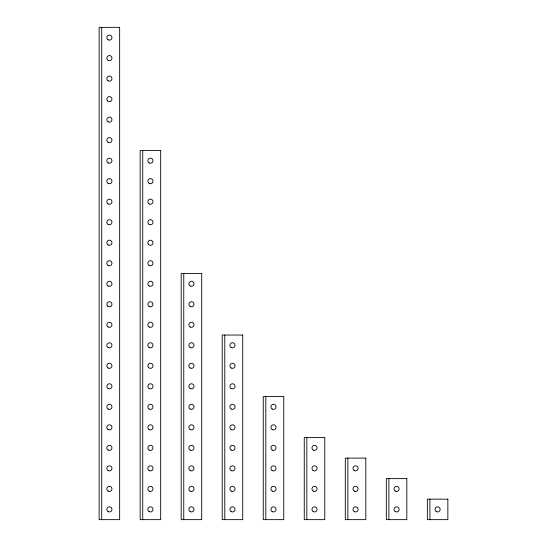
<?xml version="1.0" encoding="UTF-8"?>
<svg xmlns="http://www.w3.org/2000/svg" width="547" height="547" viewBox="0 0 547 547"><rect width="100%" height="100%" fill="white"/><g stroke="black" fill="none" stroke-linecap="round" stroke-linejoin="round"><path stroke-width="0.82" d="M429.908 499.137L429.908 519.65M388.883 478.625L388.883 519.65M347.858 458.112L347.858 519.65M306.833 437.6L306.833 519.65M265.808 396.575L265.808 519.65M224.783 335.037L224.783 519.65M183.758 273.5L183.758 519.65M142.733 150.425L142.733 519.65M101.708 27.35L101.708 519.65M119.656 27.35L99.144 27.35L99.144 519.65L119.656 519.65L119.656 27.35M160.681 150.425L140.169 150.425L140.169 519.65L160.681 519.65L160.681 150.425M201.706 273.5L181.194 273.5L181.194 519.65L201.706 519.65L201.706 273.5M242.731 335.037L222.219 335.037L222.219 519.65L242.731 519.65L242.731 335.037M283.756 396.575L263.244 396.575L263.244 519.65L283.756 519.65L283.756 396.575M324.781 437.6L304.269 437.6L304.269 519.65L324.781 519.65L324.781 437.6M365.806 458.112L345.294 458.112L345.294 519.65L365.806 519.65L365.806 458.112M406.831 478.625L386.319 478.625L386.319 519.65L406.831 519.65L406.831 478.625M447.856 499.137L427.344 499.137L427.344 519.65L447.856 519.65L447.856 499.137M108.115 511.616A2.564 2.564 0 0 0 111.964 509.394A2.564 2.564 0 0 0 108.115 507.172A2.564 2.564 0 0 0 108.115 511.616M108.115 491.103A2.564 2.564 0 0 0 111.964 488.881A2.564 2.564 0 0 0 108.115 486.659A2.564 2.564 0 0 0 108.115 491.103M108.115 470.591A2.564 2.564 0 0 0 111.964 468.369A2.564 2.564 0 0 0 108.115 466.147A2.564 2.564 0 0 0 108.115 470.591M108.115 429.566A2.564 2.564 0 0 0 111.964 427.344A2.564 2.564 0 0 0 108.115 425.122A2.564 2.564 0 0 0 108.115 429.566M108.115 450.078A2.564 2.564 0 0 0 111.964 447.856A2.564 2.564 0 0 0 108.115 445.634A2.564 2.564 0 0 0 108.115 450.078M108.115 265.466A2.564 2.564 0 0 0 111.964 263.244A2.564 2.564 0 0 0 108.115 261.022A2.564 2.564 0 0 0 108.115 265.466M108.115 244.953A2.564 2.564 0 0 0 111.964 242.731A2.564 2.564 0 0 0 108.115 240.509A2.564 2.564 0 0 0 108.115 244.953M108.115 327.003A2.564 2.564 0 0 0 111.964 324.781A2.564 2.564 0 0 0 108.115 322.559A2.564 2.564 0 0 0 108.115 327.003M108.115 409.053A2.564 2.564 0 0 0 111.964 406.831A2.564 2.564 0 0 0 108.115 404.609A2.564 2.564 0 0 0 108.115 409.053M108.115 347.516A2.564 2.564 0 0 0 111.964 345.294A2.564 2.564 0 0 0 108.115 343.072A2.564 2.564 0 0 0 108.115 347.516M108.115 368.028A2.564 2.564 0 0 0 111.964 365.806A2.564 2.564 0 0 0 108.115 363.584A2.564 2.564 0 0 0 108.115 368.028M108.115 388.541A2.564 2.564 0 0 0 111.964 386.319A2.564 2.564 0 0 0 108.115 384.097A2.564 2.564 0 0 0 108.115 388.541M108.115 224.441A2.564 2.564 0 0 0 111.964 222.219A2.564 2.564 0 0 0 108.115 219.997A2.564 2.564 0 0 0 108.115 224.441M108.115 183.416A2.564 2.564 0 0 0 111.964 181.194A2.564 2.564 0 0 0 108.115 178.972A2.564 2.564 0 0 0 108.115 183.416M107.588 306.081A2.564 2.564 0 0 0 111.875 304.932A2.564 2.564 0 0 0 108.737 301.794A2.564 2.564 0 0 0 107.588 306.081M108.115 285.978A2.564 2.564 0 0 0 111.964 283.756A2.564 2.564 0 0 0 108.115 281.534A2.564 2.564 0 0 0 108.115 285.978M108.115 203.928A2.564 2.564 0 0 0 111.964 201.706A2.564 2.564 0 0 0 108.115 199.484A2.564 2.564 0 0 0 108.115 203.928M108.115 80.853A2.564 2.564 0 0 0 111.964 78.631A2.564 2.564 0 0 0 108.115 76.409A2.564 2.564 0 0 0 108.115 80.853M108.115 162.903A2.564 2.564 0 0 0 111.964 160.681A2.564 2.564 0 0 0 108.115 158.459A2.564 2.564 0 0 0 108.115 162.903M107.588 100.956A2.564 2.564 0 0 0 111.875 99.807A2.564 2.564 0 0 0 108.737 96.669A2.564 2.564 0 0 0 107.588 100.956M108.115 121.878A2.564 2.564 0 0 0 111.964 119.656A2.564 2.564 0 0 0 108.115 117.434A2.564 2.564 0 0 0 108.115 121.878M108.115 142.391A2.564 2.564 0 0 0 111.964 140.169A2.564 2.564 0 0 0 108.115 137.947A2.564 2.564 0 0 0 108.115 142.391M108.115 60.341A2.564 2.564 0 0 0 111.964 58.119A2.564 2.564 0 0 0 108.115 55.897A2.564 2.564 0 0 0 108.115 60.341M108.115 39.828A2.564 2.564 0 0 0 111.964 37.606A2.564 2.564 0 0 0 108.115 35.384A2.564 2.564 0 0 0 108.115 39.828M395.296 491.103A2.564 2.564 0 0 0 399.139 488.881A2.564 2.564 0 0 0 395.296 486.659A2.564 2.564 0 0 0 395.296 491.103M395.296 511.616A2.564 2.564 0 0 0 399.139 509.394A2.564 2.564 0 0 0 395.296 507.172A2.564 2.564 0 0 0 395.296 511.616M436.321 511.616A2.564 2.564 0 0 0 440.164 509.394A2.564 2.564 0 0 0 436.321 507.172A2.564 2.564 0 0 0 436.321 511.616M231.19 491.103A2.564 2.564 0 0 0 235.039 488.881A2.564 2.564 0 0 0 231.19 486.659A2.564 2.564 0 0 0 231.19 491.103M231.19 511.616A2.564 2.564 0 0 0 235.039 509.394A2.564 2.564 0 0 0 231.19 507.172A2.564 2.564 0 0 0 231.19 511.616M231.19 470.591A2.564 2.564 0 0 0 235.039 468.369A2.564 2.564 0 0 0 231.19 466.147A2.564 2.564 0 0 0 231.19 470.591M231.19 429.566A2.564 2.564 0 0 0 235.039 427.344A2.564 2.564 0 0 0 231.19 425.122A2.564 2.564 0 0 0 231.19 429.566M231.19 450.078A2.564 2.564 0 0 0 235.039 447.856A2.564 2.564 0 0 0 231.19 445.634A2.564 2.564 0 0 0 231.19 450.078M231.19 409.053A2.564 2.564 0 0 0 235.039 406.831A2.564 2.564 0 0 0 231.19 404.609A2.564 2.564 0 0 0 231.19 409.053M231.19 388.541A2.564 2.564 0 0 0 235.039 386.319A2.564 2.564 0 0 0 231.19 384.097A2.564 2.564 0 0 0 231.19 388.541M231.19 347.516A2.564 2.564 0 0 0 235.039 345.294A2.564 2.564 0 0 0 231.19 343.072A2.564 2.564 0 0 0 231.19 347.516M231.19 368.028A2.564 2.564 0 0 0 235.039 365.806A2.564 2.564 0 0 0 231.19 363.584A2.564 2.564 0 0 0 231.19 368.028M190.165 491.103A2.564 2.564 0 0 0 194.014 488.881A2.564 2.564 0 0 0 190.165 486.659A2.564 2.564 0 0 0 190.165 491.103M190.165 450.078A2.564 2.564 0 0 0 194.014 447.856A2.564 2.564 0 0 0 190.165 445.634A2.564 2.564 0 0 0 190.165 450.078M190.165 470.591A2.564 2.564 0 0 0 194.014 468.369A2.564 2.564 0 0 0 190.165 466.147A2.564 2.564 0 0 0 190.165 470.591M190.165 429.566A2.564 2.564 0 0 0 194.014 427.344A2.564 2.564 0 0 0 190.165 425.122A2.564 2.564 0 0 0 190.165 429.566M190.165 327.003A2.564 2.564 0 0 0 194.014 324.781A2.564 2.564 0 0 0 190.165 322.559A2.564 2.564 0 0 0 190.165 327.003M190.165 511.616A2.564 2.564 0 0 0 194.014 509.394A2.564 2.564 0 0 0 190.165 507.172A2.564 2.564 0 0 0 190.165 511.616M190.165 409.053A2.564 2.564 0 0 0 194.014 406.831A2.564 2.564 0 0 0 190.165 404.609A2.564 2.564 0 0 0 190.165 409.053M190.165 368.028A2.564 2.564 0 0 0 194.014 365.806A2.564 2.564 0 0 0 190.165 363.584A2.564 2.564 0 0 0 190.165 368.028M190.165 388.541A2.564 2.564 0 0 0 194.014 386.319A2.564 2.564 0 0 0 190.165 384.097A2.564 2.564 0 0 0 190.165 388.541M190.165 347.516A2.564 2.564 0 0 0 194.014 345.294A2.564 2.564 0 0 0 190.165 343.072A2.564 2.564 0 0 0 190.165 347.516M190.165 306.491A2.564 2.564 0 0 0 194.014 304.269A2.564 2.564 0 0 0 190.165 302.047A2.564 2.564 0 0 0 190.165 306.491M190.165 285.978A2.564 2.564 0 0 0 194.014 283.756A2.564 2.564 0 0 0 190.165 281.534A2.564 2.564 0 0 0 190.165 285.978M272.221 491.103A2.564 2.564 0 0 0 276.064 488.881A2.564 2.564 0 0 0 272.221 486.659A2.564 2.564 0 0 0 272.221 491.103M272.221 511.616A2.564 2.564 0 0 0 276.064 509.394A2.564 2.564 0 0 0 272.221 507.172A2.564 2.564 0 0 0 272.221 511.616M272.221 429.566A2.564 2.564 0 0 0 276.064 427.344A2.564 2.564 0 0 0 272.221 425.122A2.564 2.564 0 0 0 272.221 429.566M272.221 470.591A2.564 2.564 0 0 0 276.064 468.369A2.564 2.564 0 0 0 272.221 466.147A2.564 2.564 0 0 0 272.221 470.591M272.221 450.078A2.564 2.564 0 0 0 276.064 447.856A2.564 2.564 0 0 0 272.221 445.634A2.564 2.564 0 0 0 272.221 450.078M272.221 409.053A2.564 2.564 0 0 0 276.064 406.831A2.564 2.564 0 0 0 272.221 404.609A2.564 2.564 0 0 0 272.221 409.053M313.246 491.103A2.564 2.564 0 0 0 317.089 488.881A2.564 2.564 0 0 0 313.246 486.659A2.564 2.564 0 0 0 313.246 491.103M313.246 511.616A2.564 2.564 0 0 0 317.089 509.394A2.564 2.564 0 0 0 313.246 507.172A2.564 2.564 0 0 0 313.246 511.616M313.246 450.078A2.564 2.564 0 0 0 317.089 447.856A2.564 2.564 0 0 0 313.246 445.634A2.564 2.564 0 0 0 313.246 450.078M313.246 470.591A2.564 2.564 0 0 0 317.089 468.369A2.564 2.564 0 0 0 313.246 466.147A2.564 2.564 0 0 0 313.246 470.591M354.271 511.616A2.564 2.564 0 0 0 358.114 509.394A2.564 2.564 0 0 0 354.271 507.172A2.564 2.564 0 0 0 354.271 511.616M354.271 491.103A2.564 2.564 0 0 0 358.114 488.881A2.564 2.564 0 0 0 354.271 486.659A2.564 2.564 0 0 0 354.271 491.103M354.271 470.591A2.564 2.564 0 0 0 358.114 468.369A2.564 2.564 0 0 0 354.271 466.147A2.564 2.564 0 0 0 354.271 470.591M149.14 511.616A2.564 2.564 0 0 0 152.989 509.394A2.564 2.564 0 0 0 149.14 507.172A2.564 2.564 0 0 0 149.14 511.616M149.14 470.591A2.564 2.564 0 0 0 152.989 468.369A2.564 2.564 0 0 0 149.14 466.147A2.564 2.564 0 0 0 149.14 470.591M149.14 429.566A2.564 2.564 0 0 0 152.989 427.344A2.564 2.564 0 0 0 149.14 425.122A2.564 2.564 0 0 0 149.14 429.566M149.14 409.053A2.564 2.564 0 0 0 152.989 406.831A2.564 2.564 0 0 0 149.14 404.609A2.564 2.564 0 0 0 149.14 409.053M149.14 491.103A2.564 2.564 0 0 0 152.989 488.881A2.564 2.564 0 0 0 149.14 486.659A2.564 2.564 0 0 0 149.14 491.103M149.14 450.078A2.564 2.564 0 0 0 152.989 447.856A2.564 2.564 0 0 0 149.14 445.634A2.564 2.564 0 0 0 149.14 450.078M149.14 285.978A2.564 2.564 0 0 0 152.989 283.756A2.564 2.564 0 0 0 149.14 281.534A2.564 2.564 0 0 0 149.14 285.978M149.14 388.541A2.564 2.564 0 0 0 152.989 386.319A2.564 2.564 0 0 0 149.14 384.097A2.564 2.564 0 0 0 149.14 388.541M149.14 347.516A2.564 2.564 0 0 0 152.989 345.294A2.564 2.564 0 0 0 149.14 343.072A2.564 2.564 0 0 0 149.14 347.516M148.613 367.618A2.564 2.564 0 0 0 152.9 366.469A2.564 2.564 0 0 0 149.762 363.331A2.564 2.564 0 0 0 148.613 367.618M149.14 327.003A2.564 2.564 0 0 0 152.989 324.781A2.564 2.564 0 0 0 149.14 322.559A2.564 2.564 0 0 0 149.14 327.003M148.613 244.543A2.564 2.564 0 0 0 152.9 243.394A2.564 2.564 0 0 0 149.762 240.256A2.564 2.564 0 0 0 148.613 244.543M149.14 265.466A2.564 2.564 0 0 0 152.989 263.244A2.564 2.564 0 0 0 149.14 261.022A2.564 2.564 0 0 0 149.14 265.466M149.14 224.441A2.564 2.564 0 0 0 152.989 222.219A2.564 2.564 0 0 0 149.14 219.997A2.564 2.564 0 0 0 149.14 224.441M149.14 306.491A2.564 2.564 0 0 0 152.989 304.269A2.564 2.564 0 0 0 149.14 302.047A2.564 2.564 0 0 0 149.14 306.491M149.14 203.928A2.564 2.564 0 0 0 152.989 201.706A2.564 2.564 0 0 0 149.14 199.484A2.564 2.564 0 0 0 149.14 203.928M149.14 183.416A2.564 2.564 0 0 0 152.989 181.194A2.564 2.564 0 0 0 149.14 178.972A2.564 2.564 0 0 0 149.14 183.416M149.14 162.903A2.564 2.564 0 0 0 152.989 160.681A2.564 2.564 0 0 0 149.14 158.459A2.564 2.564 0 0 0 149.14 162.903"/></g></svg>
